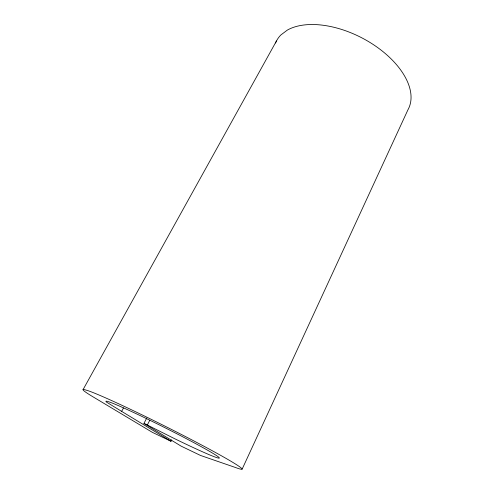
<?xml version="1.0" encoding="UTF-8"?>
<svg xmlns="http://www.w3.org/2000/svg" width="494" height="494" viewBox="0 0 494 494"><rect width="100%" height="100%" fill="white"/><g stroke="black" fill="none" stroke-linecap="round" stroke-linejoin="round"><path stroke-width="0.74" d="M242.066 469.3L407.933 109.816A74.199 41.947 27.4 0 0 373.618 44.775A74.199 41.947 27.4 0 0 287.354 30.085L280.888 34.944A74.199 41.947 27.4 0 0 275.559 42.997M146.786 417.955L143.952 423.426L181.156 446.156L200.502 455.443L235.737 467.596A88.976 3.933 26.6 0 0 192.598 440.271A88.976 3.933 26.6 0 0 88.265 390.766L84.363 389.587A88.976 3.933 26.6 0 0 92.996 396.824L152.319 432.318L170.98 441.272L171.671 439.895M143.952 423.426L147.323 425.031L149.793 420.233M170.98 441.272L121.66 411.379L123.469 407.97M83.023 389.698L276.473 40.99M147.323 425.031L174.339 438.549A63.269 2.791 26.6 0 0 218.28 456.839A63.269 2.791 26.6 0 0 153.653 422.111A63.269 2.791 26.6 0 0 106.537 402.116L121.66 411.379"/></g></svg>
